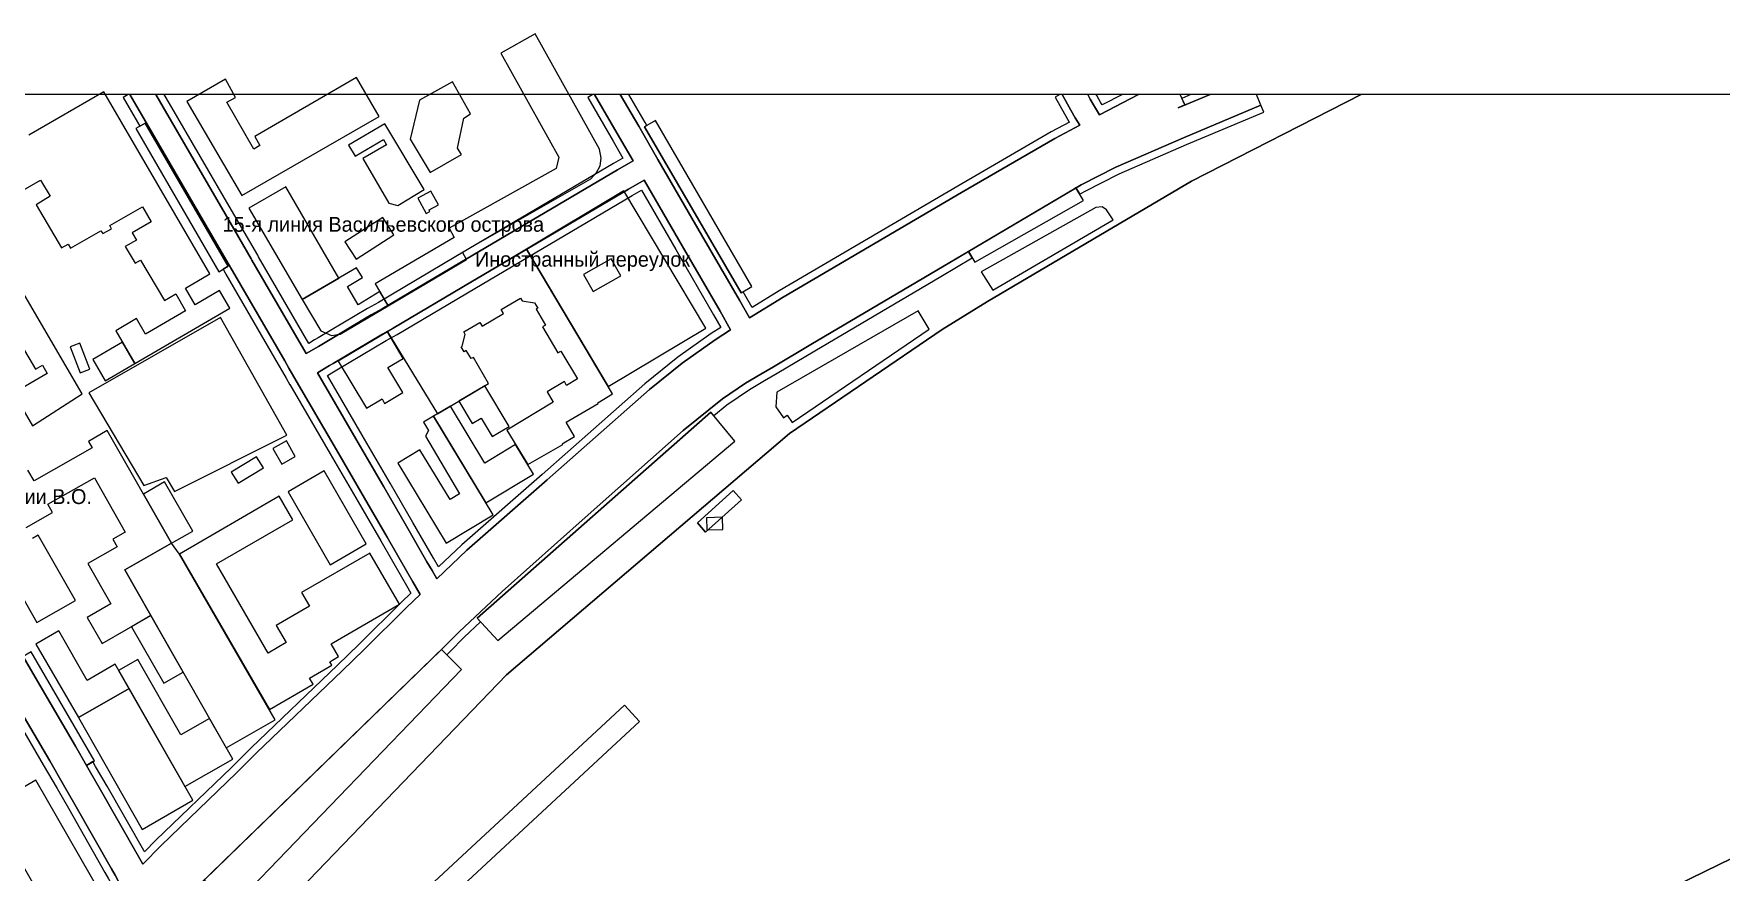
# Model space of a CAD drawing. Extents: x -1571 to 863, y -881 to 2148.
# Drawn here: x -344 to 339, y 1735 to 2075 of the extents above; entities that cross this region are included whole.
import ezdxf

# ---------------------------------------------------------------- set-up
doc = ezdxf.new("R2010")
doc.units = 0
for name, color, linetype in [('AREAS', 62, 'CONTINUOUS'), ('BUILDINGS_CONTEXT', 9, 'CONTINUOUS'), ('LABELS', 7, 'CONTINUOUS'), ('LAND_EDGE', 8, 'CONTINUOUS'), ('ROADS_CITY', 8, 'CONTINUOUS'), ('SIDEWALKS', 9, 'CONTINUOUS'), ('WATER', 5, 'CONTINUOUS')]:
    doc.layers.add(name, color=color, linetype=linetype)

msp = doc.modelspace()

# ---------------------------------------------------------------- linework, layer by layer
at = {"layer": 'AREAS'}
for points in [[(-302.4, 2036.2), (-268.8, 1978.3), (-265, 1980.5), (-298.6, 2038.4)], [(-96.5, 2036.9), (-57.4, 1969.7), (-53, 1972.3), (-92, 2039.5)], [(34.582, 1986.463), (37.2, 1982.1), (81.1, 2007.1), (78.1, 2012.2), (77.573, 2011.89)], [(39.8, 1978.3), (44.5, 1970.8), (93.1, 1999.3), (90.5, 2003.4), (88.7, 2004.5), (86.1, 2004.3)], [(-43.4, 1923.6), (-40.3, 1919.2), (-38.8, 1920.2), (-36.8, 1917.2), (18.7, 1955.1), (14.2, 1962.4), (-42.9, 1929.5)], [(-321.3, 1929.3), (-299.1, 1891.7), (-290, 1895), (-286.7, 1889.4), (-241.2, 1912.2), (-268.1, 1959.8)], [(-164.2, 1838.1), (-155.9, 1829), (-59.9, 1909.7), (-69.6, 1921.5)], [(-347.95, 1822.61), (-342.112, 1812.515), (-326.811, 1786.313), (-322.304, 1778.506), (-319.1, 1780.4), (-344.7, 1824.5)], [(-281, 1711.5), (-276.6, 1707.2), (-170.6, 1817.3), (-178.628, 1825.422), (-274.733, 1732.033), (-273.7, 1731), (-279.8, 1724.6), (-274.2, 1718.9)]]:
    msp.add_lwpolyline(points, close=True, dxfattribs=at)
at = {"layer": 'BUILDINGS_CONTEXT'}
for points in [[(-168.5, 1983.3), (-170.1, 1986.2), (-118.2, 2015.9), (-115.9, 2018.5), (-114.5, 2021.2), (-114, 2024.2), (-114.7, 2027.9), (-140.8, 2074.6), (-154.6, 2066.8), (-131.2, 2024.7), (-132.2, 2020), (-175.6, 1995.9), (-173.5, 1992.2), (-205.5, 1973.4), (-200.2, 1964.5)], [(-266.1, 2056.2), (-281.7, 2047.2), (-259.4, 2009.1), (-203.9, 2041.1), (-213.1, 2056.9), (-254.2, 2033), (-252.2, 2029.4), (-254.6, 2027.9), (-265.5, 2046.9), (-262, 2048.8)], [(-191.3, 2031.9), (-183.2, 2018.4), (-170.6, 2025.7), (-172.2, 2028.3), (-169.6, 2040.4), (-166.9, 2042.2), (-174.2, 2055.2), (-187.5, 2047.7)], [(-201.6, 2038.2), (-216.3, 2029.5), (-213.6, 2025), (-202.1, 2031.8), (-200.9, 2029.7), (-210.5, 2024.1), (-199.9, 2006), (-196.3, 2005.1), (-185.7, 2011.6)], [(-220.157, 1975.625), (-241.7, 2012.7), (-256.543, 2004.075), (-235, 1967)], [(-188.2, 2008), (-184.9, 2001.9), (-183.4, 2002.7), (-183.7, 2003.3), (-179.9, 2005.3), (-182.9, 2010.9)], [(-71.7, 1955.5), (-104.8, 2011), (-144.3, 1987.4), (-111.2, 1931.9)], [(-202.388, 2000.207), (-217.714, 1990.391), (-213.225, 1983.384), (-197.9, 1993.2)], [(-133.4, 1925.5), (-152.2, 1914.2), (-143.7, 1900.2), (-129.6, 1908.3), (-129.8, 1908.6), (-124.8, 1911.6), (-128.2, 1917.4), (-115.2, 1924.9), (-115.4, 1925.2), (-109.4, 1928.8), (-144.3, 1987.4), (-200.5, 1953.9), (-180.3, 1920.8), (-159.6, 1933), (-165.7, 1943.6), (-166.6, 1943.1), (-168.6, 1946.4), (-169.5, 1945.9), (-170.7, 1947.9), (-170.3, 1948.2), (-169, 1952.9), (-169.6, 1953.9), (-163.1, 1957.7), (-162.2, 1956.3), (-153.6, 1961.4), (-154.5, 1963), (-146.7, 1967.6), (-146, 1966.5), (-141, 1965.7), (-139.7, 1963.5), (-140.4, 1963.1), (-136.6, 1956.7), (-137.8, 1956), (-131.5, 1945.4), (-130.3, 1946.1), (-123.6, 1934.9), (-128, 1932.2), (-128.9, 1933.8), (-135.9, 1929.7)], [(-117.314, 1970.292), (-106.1, 1976.6), (-109.986, 1983.508), (-121.2, 1977.2)], [(-351.9, 1929.1), (-344.2, 1915.9), (-324, 1928.8), (-351.8, 1976.5), (-379.9, 1960), (-376, 1953.4), (-356.3, 1965), (-354.4, 1961.8), (-355.9, 1960.9), (-343, 1938.8), (-340.1, 1940.5), (-338.2, 1937.1)], [(-219.6, 1953), (-200.2, 1964.5), (-203.6, 1970.3), (-212.4, 1964.9), (-216.7, 1972.3), (-210.6, 1975.9), (-213, 1979.9), (-235, 1967), (-227.5, 1954.3), (-223.2, 1952.5)], [(-194.1, 1943.2), (-200.5, 1953.9), (-220.4, 1942.1), (-209, 1923), (-202.7, 1926.8), (-201.7, 1925), (-194.3, 1929.4), (-200.3, 1939.5)], [(-321, 1938.9), (-325, 1949.4), (-328.905, 1947.912), (-324.905, 1937.412)], [(-314.762, 1934.164), (-302.7, 1941.2), (-307.738, 1949.836), (-319.8, 1942.8)], [(-161.1, 1932.1), (-171.6, 1925.9), (-166.2, 1916.9), (-162.6, 1919), (-158.1, 1911.6), (-151.3, 1915.6)], [(-196.3, 1900.8), (-176.7, 1868.4), (-157.7, 1879.9), (-181.9, 1919.8), (-185.9, 1917.4), (-183.9, 1914), (-185.1, 1911.7), (-171.4, 1888.4), (-175.2, 1886.1), (-187.4, 1906.2)], [(-175, 1923.9), (-181.9, 1919.8), (-160.7, 1884.7), (-141.4, 1896.3), (-148.7, 1908.3), (-161.1, 1900.8)], [(-246.903, 1906.805), (-243.3, 1900.4), (-237.797, 1903.495), (-241.4, 1909.9)], [(-253.453, 1903.429), (-263.7, 1897.2), (-260.947, 1892.671), (-250.7, 1898.9)], [(-299.3, 1888.3), (-287.9, 1868.4), (-279.311, 1873.32), (-290.711, 1893.22)], [(-226.128, 1897.642), (-240.678, 1889.255), (-223.65, 1859.713), (-209.1, 1868.1)], [(-207.7, 1864.4), (-235.3, 1848.4), (-232.1, 1842.9), (-245.5, 1835.1), (-241.5, 1828.2), (-248.8, 1823.9), (-269.7, 1860), (-238.8, 1877.9), (-244.3, 1887.4), (-284.7, 1864), (-248.3, 1801.1), (-230.6, 1811.3), (-232, 1813.8), (-223, 1819.1), (-223.8, 1820.4), (-220.3, 1822.5), (-223.3, 1827.7), (-195.7, 1843.7)], [(-71.3, 1873.8), (-64.749, 1874.002), (-64.9, 1878.9), (-71.451, 1878.698)], [(-265.8, 1785.6), (-246, 1796.9), (-284.7, 1864), (-287.9, 1868.4), (-306.8, 1857.7)], [(-304.108, 1834.614), (-290.99, 1811.782), (-283.182, 1816.268), (-296.3, 1839.1)], [(-333.5, 1832.9), (-342.8, 1827.6), (-325.6, 1797.9), (-305.1, 1809.6), (-310.7, 1819.4), (-322, 1812.9)], [(-284.1, 1790.8), (-301.5, 1821.4), (-309.3, 1816.9), (-282.5, 1769.9), (-263.1, 1781), (-272.5, 1797.4)], [(-299.8, 1752.6), (-279.3, 1764.4), (-305.1, 1809.6), (-325.6, 1797.9)], [(-316.1, 1726), (-342.8, 1772.5), (-361.7, 1761.6), (-335, 1715.1)]]:
    msp.add_lwpolyline(points, close=True, dxfattribs=at)
for points in [[(-348, 2011.3), (-340.9, 2015.4), (-337, 2008.8), (-342.7, 2005.4), (-332.4, 1987.9), (-329.7, 1989.4), (-328.8, 1987.8), (-316.5, 1994.9), (-315.7, 1993.7), (-312.2, 1995.7), (-312.9, 1997), (-299.7, 2004.6), (-296.2, 1998.5), (-303.8, 1994), (-302.1, 1991.1), (-306.6, 1988.5), (-302.6, 1981.7), (-300.4, 1983), (-290.7, 1966.6), (-286.2, 1969.3), (-282.2, 1962.5), (-298.4, 1953), (-302.1, 1959.3), (-310.4, 1954.4), (-302.7, 1941.2), (-264.3, 1963.6), (-268.5, 1970.7), (-278.3, 1964.9), (-282.2, 1971.6), (-272.4, 1977.4), (-315.3, 2051.1), (-345.6, 2033.5)], [(-346.7, 1874.8), (-336, 1880.9), (-337.9, 1884.2), (-319.1, 1894.9), (-306.6, 1872.9), (-311.6, 1870), (-309.9, 1867), (-321.7, 1860.2), (-312.4, 1843.9), (-322, 1838.4), (-316, 1827.8), (-296.3, 1839.1), (-306.8, 1857.7), (-287.9, 1868.4), (-313.9, 1914), (-321.5, 1909.6), (-320, 1907), (-343.5, 1893.6), (-346, 1898)], [(-357.5, 1862.8), (-342.4, 1836.3), (-326.7, 1845.2), (-341.8, 1871.6), (-344.1, 1870.3)]]:
    msp.add_lwpolyline(points, dxfattribs=at)
at = {"layer": 'LAND_EDGE'}
for points in [[(-647.5, 1015.4), (-596, 1214.5), (-590.3, 1234.5), (-597.7, 1247.6), (-591.6, 1270.5), (-588.2, 1272.6), (-532.9, 1339.1), (-520.2, 1356.5), (-480, 1416.2), (-382.5, 1557.7), (-364.6, 1580.7), (-339, 1609.9), (-270.6, 1692.2), (-152.4, 1815.1), (-37.8, 1912.8), (23.9, 1954.9), (42.3, 1966.3), (124.9, 2015), (193.5, 2050), (-1450, 2050), (-1450, 305)], [(376.6, 1757), (178.3, 1660.2), (182.4, 1652.1), (372.3, 1745.1)]]:
    msp.add_lwpolyline(points, dxfattribs=at)
for points in [[(-75.1, 1876.6), (-71.8, 1872.9), (-57.3, 1886), (-60.6, 1889.7)], [(-264.1, 1654.8), (-258, 1648.2), (-98.5, 1796.2), (-104.6, 1802.8)]]:
    msp.add_lwpolyline(points, close=True, dxfattribs=at)
at = {"layer": 'ROADS_CITY'}
for points in [[(-276.41, 1730.403), (-177.388, 1826.627), (-171.526, 1832.489), (-154.05, 1848.873), (-120.511, 1878.818), (-80.821, 1914.02), (-64.92, 1926.879), (-55.595, 1933.223), (-49.429, 1936.826), (-49.419, 1936.809), (-46.856, 1938.329), (-44.283, 1939.833), (-44.293, 1939.85), (-29.145, 1948.836), (21.852, 1978.934), (80.187, 2013.436), (94.255, 2020.568), (121.657, 2032.482), (152.988, 2045.628), (151.153, 2050), (132.392, 2050), (119.467, 2044.577), (122.188, 2045.873), (120.223, 2050), (103.484, 2050), (87.606, 2041.817), (85.586, 2045.171), (83.92, 2048.11), (82.86, 2050), (72.54, 2050), (76.08, 2043.69), (77.814, 2040.629), (79.627, 2037.62), (69.577, 2032.241), (31.775, 2010.282), (-40.387, 1967.945), (-54.027, 1959.575), (-58.095, 1966.736), (-73.405, 1993.254), (-91.103, 2023.75), (-98.805, 2037.154), (-106.292, 2050), (-116.708, 2050), (-106.595, 2032.646), (-101.137, 2023.149), (-107.469, 2019.486), (-171.289, 1981.874), (-202.658, 1963.292), (-207.062, 1960.79), (-227.067, 1948.887), (-228.477, 1948.081), (-233.377, 1945.13), (-234.301, 1946.747), (-255.338, 1982.939), (-255.64, 1983.542), (-266.211, 2001.664), (-291.309, 2044.861), (-294.295, 2050), (-304.705, 2050), (-299.091, 2040.339), (-273.989, 1997.136), (-263.56, 1979.258), (-263.262, 1978.661), (-242.099, 1942.253), (-240.375, 1939.237), (-240.399, 1939.223), (-238.897, 1936.65), (-237.419, 1934.063), (-237.395, 1934.076), (-221.09, 1906.138), (-209.791, 1886.64), (-200.597, 1870.85), (-192.282, 1856.324), (-190.187, 1852.832), (-187.224, 1847.606), (-192.766, 1842.419), (-209.9, 1825.386), (-218.662, 1816.922), (-253.586, 1783.399), (-261.59, 1775.495), (-292.136, 1746.05), (-299.514, 1738.445), (-300.239, 1739.785), (-301.77, 1742.541), (-316.592, 1768.58), (-321.201, 1776.595), (-326.811, 1786.313), (-342.112, 1812.515), (-350.609, 1827.209)], [(-352.488, 1806.485), (-337.189, 1780.287), (-331.599, 1770.605), (-327.008, 1762.62), (-312.23, 1736.659), (-310.761, 1734.015), (-308.152, 1729.194), (-317.152, 1718.809), (-373.767, 1652.291)]]:
    msp.add_lwpolyline(points, dxfattribs=at)
msp.add_lwpolyline([(-228.876, 1937.335), (-223.923, 1940.319), (-222.533, 1941.113), (-202.538, 1953.01), (-198.142, 1955.508), (-166.711, 1974.126), (-102.931, 2011.714), (-96.637, 2015.355), (-81.195, 1988.746), (-65.905, 1962.264), (-61.654, 1954.78), (-67.866, 1950.769), (-81.225, 1941.285), (-94.474, 1930.584), (-135.861, 1894.007), (-168.451, 1865.528), (-180.5, 1853.994), (-182.413, 1857.368), (-184.518, 1860.876), (-192.803, 1875.35), (-202.009, 1891.16), (-213.31, 1910.662)], close=True, dxfattribs=at)
at = {"layer": 'SIDEWALKS'}
for points in [[(-322.304, 1778.506), (-321.201, 1776.595), (-316.592, 1768.58), (-301.77, 1742.541), (-300.239, 1739.785), (-299.514, 1738.445), (-292.136, 1746.05), (-261.59, 1775.495), (-253.586, 1783.399), (-218.662, 1816.922), (-209.9, 1825.386), (-192.766, 1842.419), (-187.224, 1847.606), (-190.187, 1852.832), (-192.282, 1856.324), (-200.597, 1870.85), (-209.791, 1886.64), (-221.09, 1906.138), (-237.395, 1934.076), (-237.419, 1934.063), (-238.897, 1936.65), (-240.399, 1939.223), (-240.375, 1939.237), (-242.099, 1942.253), (-263.262, 1978.661), (-263.56, 1979.258), (-273.989, 1997.136), (-299.091, 2040.339), (-304.705, 2050), (-305.471, 2050), (-307.492, 2048.826), (-301.685, 2038.832), (-300.72, 2037.172), (-298.6, 2038.4), (-265, 1980.5), (-267.062, 1979.306), (-266.2, 1977.83), (-265.903, 1977.235), (-244.698, 1940.755), (-242.966, 1937.724), (-242.99, 1937.711), (-241.495, 1935.149), (-240.023, 1932.574), (-240, 1932.588), (-223.683, 1904.63), (-212.385, 1885.133), (-203.195, 1869.35), (-194.871, 1854.807), (-192.779, 1851.32), (-190.999, 1848.182), (-194.849, 1844.578), (-211.999, 1827.528), (-220.743, 1819.083), (-255.678, 1785.549), (-263.685, 1777.642), (-294.255, 1748.175), (-298.842, 1743.447), (-299.155, 1744.012), (-313.988, 1770.069), (-318.602, 1778.093), (-319.722, 1780.033)], [(-294.295, 2050), (-291.309, 2044.861), (-266.211, 2001.664), (-255.64, 1983.542), (-255.338, 1982.939), (-234.301, 1946.747), (-233.377, 1945.13), (-228.477, 1948.081), (-227.067, 1948.887), (-207.062, 1960.79), (-202.658, 1963.292), (-171.289, 1981.874), (-107.469, 2019.486), (-101.137, 2023.149), (-106.595, 2032.646), (-116.708, 2050), (-117.458, 2050), (-119.49, 2048.816), (-109.191, 2031.143), (-105.229, 2024.248), (-108.982, 2022.077), (-172.815, 1984.457), (-204.164, 1965.887), (-208.57, 1963.384), (-228.578, 1951.479), (-229.996, 1950.669), (-232.303, 1949.279), (-252.697, 1984.365), (-253, 1984.97), (-263.618, 2003.173), (-288.715, 2046.368), (-290.826, 2050)], [(-106.292, 2050), (-98.805, 2037.154), (-91.103, 2023.75), (-73.405, 1993.254), (-58.095, 1966.736), (-54.027, 1959.575), (-40.387, 1967.945), (31.775, 2010.282), (69.577, 2032.241), (79.627, 2037.62), (77.814, 2040.629), (76.08, 2043.69), (72.54, 2050), (71.568, 2050), (69.691, 2048.947), (73.467, 2042.216), (75.224, 2039.115), (75.429, 2038.776), (68.115, 2034.861), (30.263, 2012.872), (-41.931, 1970.518), (-52.951, 1963.755), (-55.492, 1968.227), (-56.611, 1970.166), (-57.4, 1969.7), (-96.5, 2036.9), (-95.523, 2037.464), (-96.209, 2038.657), (-102.819, 2050)], [(82.86, 2050), (83.92, 2048.11), (85.586, 2045.171), (87.606, 2041.817), (103.484, 2050), (96.935, 2050), (88.727, 2045.77), (88.176, 2046.685), (86.533, 2049.584), (86.3, 2050)], [(119.467, 2044.577), (132.392, 2050), (124.638, 2050), (120.958, 2048.456), (122.188, 2045.873)], [(77.573, 2011.89), (78.1, 2012.2), (79.62, 2009.616), (81.63, 2010.805), (95.532, 2017.852), (122.835, 2029.723), (154.148, 2042.862), (152.988, 2045.628), (121.657, 2032.482), (94.255, 2020.568), (80.187, 2013.436)], [(-228.876, 1937.335), (-213.31, 1910.662), (-202.009, 1891.16), (-192.803, 1875.35), (-184.518, 1860.876), (-182.413, 1857.368), (-180.5, 1853.994), (-168.451, 1865.528), (-135.861, 1894.007), (-94.474, 1930.584), (-81.225, 1941.285), (-67.866, 1950.769), (-61.654, 1954.78), (-65.905, 1962.264), (-81.195, 1988.746), (-96.637, 2015.355), (-102.931, 2011.714), (-166.711, 1974.126), (-198.142, 1955.508), (-202.538, 1953.01), (-222.533, 1941.113), (-223.923, 1940.319)], [(-224.794, 1936.292), (-222.404, 1937.731), (-221.022, 1938.521), (-201.03, 1950.416), (-196.636, 1952.913), (-165.185, 1971.543), (-101.418, 2009.123), (-97.728, 2011.258), (-83.791, 1987.243), (-68.508, 1960.773), (-65.663, 1955.763), (-69.549, 1953.253), (-83.038, 1943.677), (-96.41, 1932.876), (-137.841, 1896.26), (-170.476, 1867.743), (-179.791, 1858.826), (-179.821, 1858.88), (-181.929, 1862.393), (-190.205, 1876.85), (-199.415, 1892.667), (-210.717, 1912.17)], [(-178.628, 1825.422), (-176.519, 1823.288), (-175.282, 1824.49), (-169.439, 1830.333), (-162.796, 1836.561), (-164.2, 1838.1), (-69.6, 1921.5), (-68.482, 1920.14), (-63.13, 1924.468), (-53.993, 1930.685), (-47.898, 1934.246), (-47.888, 1934.229), (-45.334, 1935.744), (-42.769, 1937.243), (-42.779, 1937.26), (-27.617, 1946.254), (23.378, 1976.351), (36.125, 1983.891), (34.582, 1986.463), (21.852, 1978.934), (-29.145, 1948.836), (-44.293, 1939.85), (-44.283, 1939.833), (-46.856, 1938.329), (-49.419, 1936.809), (-49.429, 1936.826), (-55.595, 1933.223), (-64.92, 1926.879), (-80.821, 1914.02), (-120.511, 1878.818), (-154.05, 1848.873), (-171.526, 1832.489), (-177.388, 1826.627)]]:
    msp.add_lwpolyline(points, close=True, dxfattribs=at)
for points in [[(-355.082, 1804.978), (-339.783, 1778.781), (-334.198, 1769.107), (-329.612, 1761.131), (-314.845, 1735.188), (-313.392, 1732.573), (-311.778, 1729.591), (-319.428, 1720.764), (-376.05, 1654.237)], [(-373.767, 1652.291), (-317.152, 1718.809), (-308.152, 1729.194), (-310.761, 1734.015), (-312.23, 1736.659), (-327.008, 1762.62), (-331.599, 1770.605), (-337.189, 1780.287), (-352.488, 1806.485)]]:
    msp.add_lwpolyline(points, dxfattribs=at)
at = {"layer": 'WATER'}
for points in [[(545.7, 2050), (193.5, 2050), (124.9, 2015), (42.3, 1966.3), (23.9, 1954.9), (-37.8, 1912.8), (-152.4, 1815.1), (-270.6, 1692.2), (-339, 1609.9), (-364.6, 1580.7)], [(372.3, 1745.1), (182.4, 1652.1), (178.3, 1660.2), (376.6, 1757)]]:
    msp.add_lwpolyline(points, dxfattribs=at)
for points in [[(-75.1, 1876.6), (-60.6, 1889.7), (-57.3, 1886), (-71.8, 1872.9)], [(-264.1, 1654.8), (-104.6, 1802.8), (-98.5, 1796.2), (-258, 1648.2)]]:
    msp.add_lwpolyline(points, close=True, dxfattribs=at)

# ---------------------------------------------------------------- texts
at = {"layer": 'LABELS'}
for s, p in [('15-я линия Васильевского острова', (-267.222, 1994.466)), ('Иностранный переулок', (-165.069, 1980.317)), ('16-17-я линии В.О.', (-390.708, 1884.266))]:
    msp.add_text(s, height=6, dxfattribs=at).set_placement(p)

doc.saveas('drawing.dxf')
